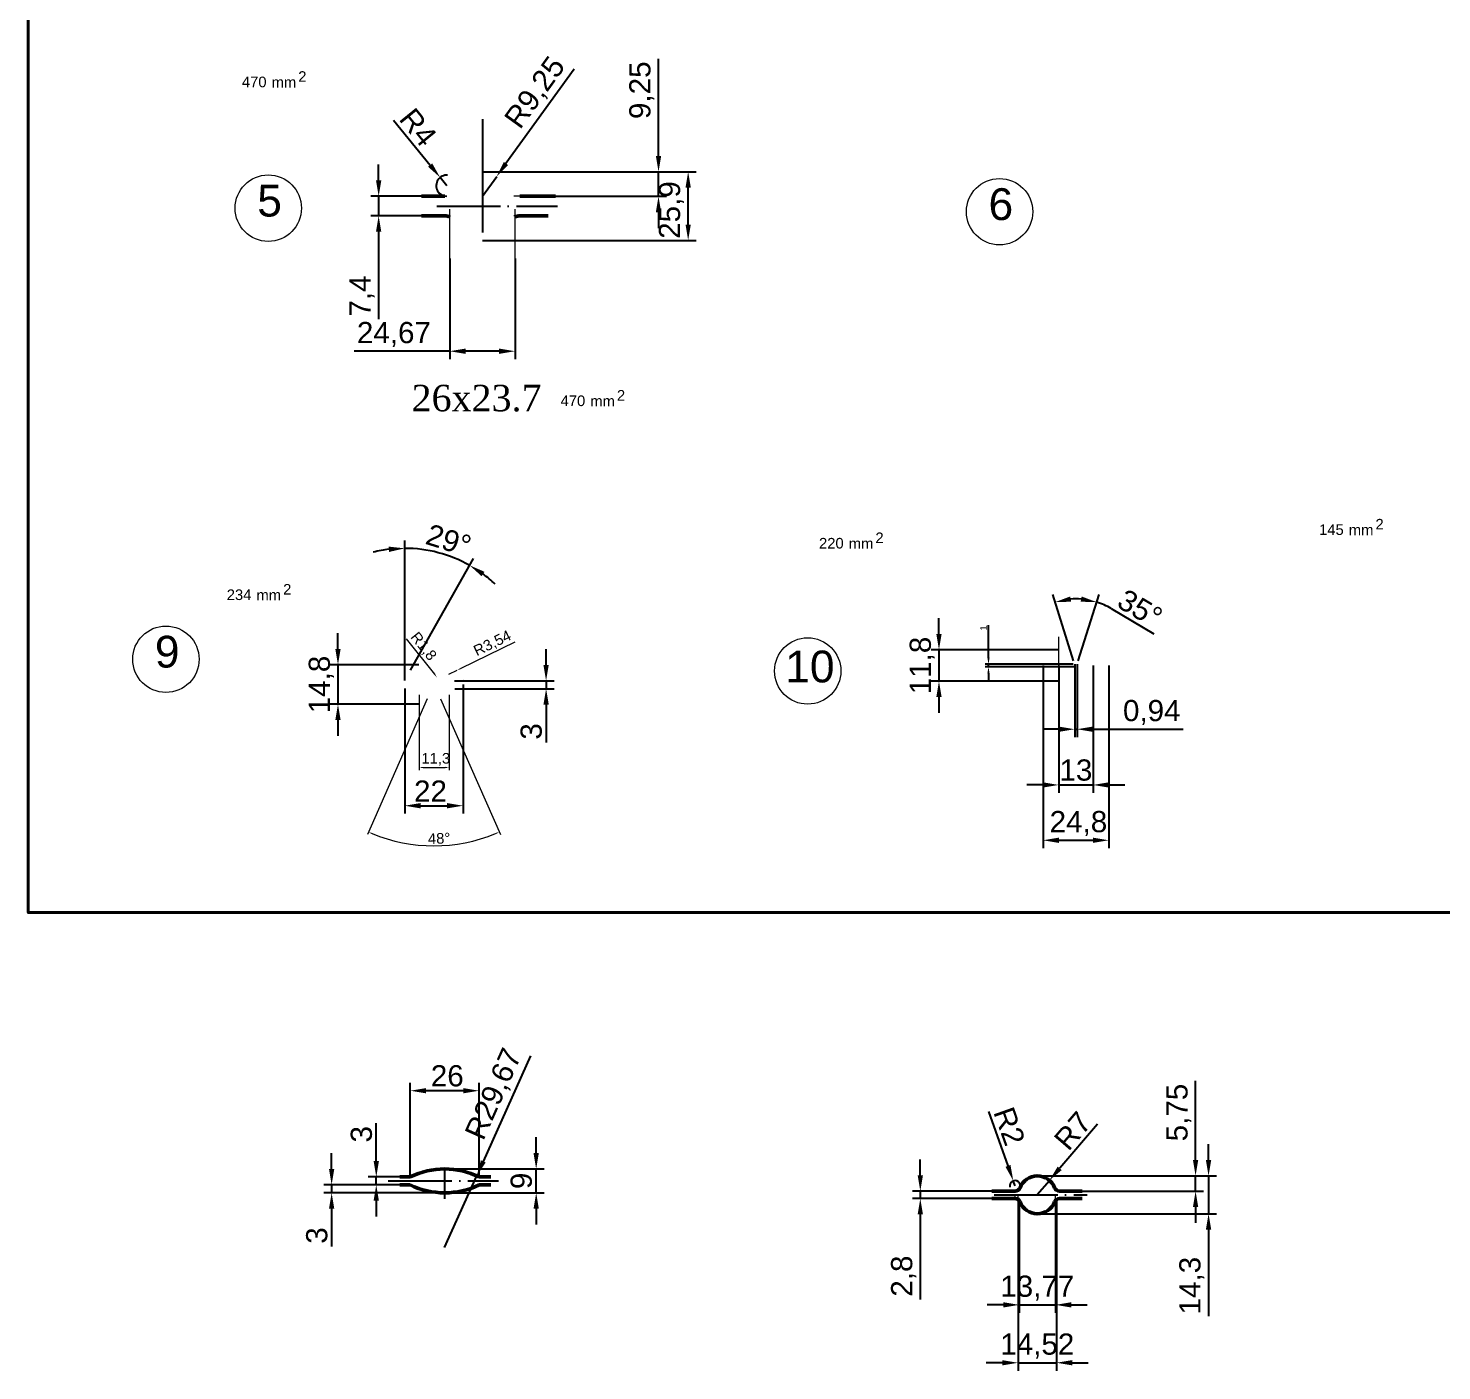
# Model space of a CAD drawing. Header units: millimetres. Extents: x 1526 to 31626, y -4643 to 9189.
# Drawn here: x 17780 to 18314, y -1654 to -1148 of the extents above; entities that cross this region are included whole.
import ezdxf

# ---------------------------------------------------------------- set-up
doc = ezdxf.new("R2010")
doc.units = ezdxf.units.MM
doc.linetypes.add('ACAD_ISO04W100', pattern=[30, 24, -3, 0, -3])
for name, color, linetype, lineweight in [('Quota', 3, 'Continuous', 40), ('контурная', 7, 'Continuous', 50), ('осевые', 1, 'ACAD_ISO04W100', 25), ('тонкая', 7, 'Continuous', 20), ('тонкий', 7, 'Continuous', 20)]:
    doc.layers.add(name, color=color, linetype=linetype, lineweight=lineweight)
doc.layers.add('осевая', color=4, linetype='Continuous')
doc.styles.add('s1v4', font='arial.ttf', dxfattribs={"height": 4})
doc.styles.add('s2.5v4', font='times.ttf', dxfattribs={"height": 10})
doc.styles.get("Standard").update_dxf_attribs({"font": 'arial.ttf'})
doc.dimstyles.new('ISO-25', dxfattribs={"dimtxt": 2.5, "dimasz": 2.5, "dimexe": 1.25, "dimexo": 0.625, "dimtad": 1, "dimtxsty": 'Standard', "dimcen": 2.5, "dimadec": 0, "dimazin": 0, "dimtfac": 1, "dimtmove": 0, "dimatfit": 3, "dimfxl": 1, "dimarcsym": 0})
doc.dimstyles.new('s1v4', dxfattribs={"dimtxt": 4, "dimasz": 1.5, "dimexe": 1, "dimexo": 0, "dimgap": 0.7, "dimtad": 1, "dimtxsty": 'Standard', "dimcen": 1, "dimadec": 0, "dimazin": 0, "dimtfac": 1, "dimtix": 1, "dimtmove": 0, "dimatfit": 3, "dimfxl": 1, "dimlwd": -1, "dimlwe": 20, "dimarcsym": 0})
doc.dimstyles.new('s2v4', dxfattribs={"dimtxt": 8, "dimasz": 6, "dimexe": 3, "dimexo": 0, "dimgap": 1.5, "dimtad": 1, "dimtxsty": 'Standard', "dimcen": 2.5, "dimadec": 0, "dimazin": 0, "dimtfac": 1, "dimtmove": 0, "dimatfit": 3, "dimfxl": 1, "dimarcsym": 0})

# ---------------------------------------------------------------- blocks, each defined once
blk = doc.blocks.new('*D1727')
at = {"layer": 'Defpoints', "color": 0, "transparency": 16777216}
for p in [(17912.72, -1211.05), (17928.91, -1211.05), (17928.91, -1218.45)]:
    blk.add_point(p, dxfattribs=at)
at = {"layer": 'тонкий', "color": 0, "lineweight": -2, "transparency": 16777216}
for p, q in [((17912.72, -1205.05), (17912.72, -1199.05)), ((17928.91, -1211.05), (17909.72, -1211.05)), ((17912.72, -1211.05), (17912.72, -1218.45)), ((17928.91, -1218.45), (17909.72, -1218.45)), ((17912.72, -1224.45), (17912.72, -1257.46))]:
    blk.add_line(p, q, dxfattribs=at)
at = {"layer": 'тонкий', "color": 0, "transparency": 16777216}
for points in [[(17911.72, -1205.05), (17913.72, -1205.05), (17912.72, -1211.05)], [(17911.72, -1224.45), (17913.72, -1224.45), (17912.72, -1218.45)]]:
    blk.add_solid(points, dxfattribs=at)
at = {"layer": 'тонкий', "color": 0, "transparency": 16777216, "insert": (17906.43, -1248.73), "char_height": 8, "attachment_point": 5, "rotation": 90}
blk.add_mtext('7,4', dxfattribs=at)
blk = doc.blocks.new('*D1689')
at = {"layer": 'Defpoints', "color": 0, "transparency": 16777216}
for p in [(17935.96, -1203.94), (17938.48, -1207.05)]:
    blk.add_point(p, dxfattribs=at)
at = {"layer": 'тонкий', "color": 0, "lineweight": -2, "transparency": 16777216}
for p, q in [((17918.39, -1182.31), (17932.17, -1199.28)), ((17938.48, -1207.05), (17935.96, -1203.94))]:
    blk.add_line(p, q, dxfattribs=at)
blk.add_arc((17938.48, -1207.05), 4, 86.1036, 270, dxfattribs=at)
at = {"layer": 'тонкий', "color": 0, "transparency": 16777216}
blk.add_solid([(17932.95, -1198.65), (17931.4, -1199.91), (17935.96, -1203.94)], dxfattribs=at)
at = {"layer": 'тонкий', "color": 0, "transparency": 16777216, "insert": (17927.66, -1185), "char_height": 8, "attachment_point": 5, "rotation": 309.0755}
blk.add_mtext('R4', dxfattribs=at)
blk = doc.blocks.new('*D1690')
at = {"layer": 'Defpoints', "color": 0, "transparency": 16777216}
for p in [(17951.89, -1201.8), (18029.63, -1201.8), (17951.89, -1227.7)]:
    blk.add_point(p, dxfattribs=at)
at = {"layer": 'тонкий', "color": 0, "lineweight": -2, "transparency": 16777216}
for p, q in [((17951.89, -1201.8), (18032.63, -1201.8)), ((18029.63, -1221.7), (18029.63, -1207.8)), ((17951.89, -1227.7), (18032.63, -1227.7))]:
    blk.add_line(p, q, dxfattribs=at)
at = {"layer": 'тонкий', "color": 0, "transparency": 16777216}
for points in [[(18028.63, -1207.8), (18030.63, -1207.8), (18029.63, -1201.8)], [(18028.63, -1221.7), (18030.63, -1221.7), (18029.63, -1227.7)]]:
    blk.add_solid(points, dxfattribs=at)
at = {"layer": 'тонкий', "color": 0, "transparency": 16777216, "insert": (18023.32, -1216.23), "char_height": 8, "attachment_point": 5, "rotation": 90}
blk.add_mtext('25,9', dxfattribs=at)
blk = doc.blocks.new('*D1728')
at = {"layer": 'Defpoints', "color": 0, "transparency": 16777216}
for p in [(17975.23, -1201.8), (18018.43, -1201.8), (17975.47, -1211.05)]:
    blk.add_point(p, dxfattribs=at)
at = {"layer": 'тонкий', "color": 0, "lineweight": -2, "transparency": 16777216}
for p, q in [((18018.43, -1195.8), (18018.43, -1159.09)), ((17975.23, -1201.8), (18021.43, -1201.8)), ((18018.43, -1211.05), (18018.43, -1201.8)), ((17975.47, -1211.05), (18021.43, -1211.05)), ((18018.43, -1217.05), (18018.43, -1223.05))]:
    blk.add_line(p, q, dxfattribs=at)
at = {"layer": 'тонкий', "color": 0, "transparency": 16777216}
for points in [[(18017.43, -1195.8), (18019.43, -1195.8), (18018.43, -1201.8)], [(18017.43, -1217.05), (18019.43, -1217.05), (18018.43, -1211.05)]]:
    blk.add_solid(points, dxfattribs=at)
at = {"layer": 'тонкий', "color": 0, "transparency": 16777216, "insert": (18012.13, -1171.01), "char_height": 8, "attachment_point": 5, "rotation": 90}
blk.add_mtext('9,25', dxfattribs=at)
blk = doc.blocks.new('*D1691')
at = {"layer": 'Defpoints', "color": 0, "transparency": 16777216}
for p in [(17957.31, -1203.55), (17951.89, -1211.05)]:
    blk.add_point(p, dxfattribs=at)
at = {"layer": 'тонкий', "color": 0, "lineweight": -2, "transparency": 16777216}
for p, q in [((17986.51, -1163.06), (17960.82, -1198.68)), ((17951.89, -1211.05), (17957.31, -1203.55))]:
    blk.add_line(p, q, dxfattribs=at)
at = {"layer": 'тонкий', "color": 0, "transparency": 16777216}
blk.add_solid([(17960, -1198.09), (17961.63, -1199.26), (17957.31, -1203.55)], dxfattribs=at)
at = {"layer": 'тонкий', "color": 0, "transparency": 16777216, "insert": (17972.18, -1172.14), "char_height": 8, "attachment_point": 5, "rotation": 54.191}
blk.add_mtext('R9,25', dxfattribs=at)
blk = doc.blocks.new('*D1737')
at = {"layer": 'Defpoints', "color": 0, "transparency": 16777216}
for p in [(17939.56, -1234.52), (17964.23, -1234.52), (17939.56, -1269.54)]:
    blk.add_point(p, dxfattribs=at)
at = {"layer": 'тонкий', "color": 0, "lineweight": -2, "transparency": 16777216}
for p, q in [((17939.56, -1234.52), (17939.56, -1272.54)), ((17964.23, -1234.52), (17964.23, -1272.54)), ((17939.56, -1269.54), (17903.43, -1269.54)), ((17958.23, -1269.54), (17945.56, -1269.54))]:
    blk.add_line(p, q, dxfattribs=at)
at = {"layer": 'тонкий', "color": 0, "transparency": 16777216}
for points in [[(17945.56, -1268.54), (17945.56, -1270.54), (17939.56, -1269.54)], [(17958.23, -1268.54), (17958.23, -1270.54), (17964.23, -1269.54)]]:
    blk.add_solid(points, dxfattribs=at)
at = {"layer": 'тонкий', "color": 0, "transparency": 16777216, "insert": (17918.49, -1263.23), "char_height": 8, "attachment_point": 5}
blk.add_mtext('24,67', dxfattribs=at)
blk = doc.blocks.new('*D1704')
at = {"layer": 'Defpoints', "color": 0, "transparency": 16777216}
for p in [(18154.62, -1589.5), (18168.39, -1589.44), (18168.39, -1629.58)]:
    blk.add_point(p, dxfattribs=at)
at = {"layer": 'тонкий', "color": 0, "lineweight": -2, "transparency": 16777216}
for p, q in [((18154.62, -1589.5), (18154.62, -1632.58)), ((18168.39, -1589.44), (18168.39, -1632.58)), ((18148.62, -1629.58), (18142.62, -1629.58)), ((18154.62, -1629.58), (18168.39, -1629.58)), ((18174.39, -1629.58), (18180.39, -1629.58))]:
    blk.add_line(p, q, dxfattribs=at)
at = {"layer": 'тонкий', "color": 0, "transparency": 16777216}
for points in [[(18148.62, -1628.58), (18148.62, -1630.58), (18154.62, -1629.58)], [(18174.39, -1628.58), (18174.39, -1630.58), (18168.39, -1629.58)]]:
    blk.add_solid(points, dxfattribs=at)
at = {"layer": 'тонкий', "color": 0, "transparency": 16777216, "insert": (18161.5, -1623.27), "char_height": 8, "attachment_point": 5}
blk.add_mtext('13,77', dxfattribs=at)
blk = doc.blocks.new('*D1738')
at = {"layer": 'Defpoints', "color": 0, "transparency": 16777216}
for p in [(18161.5, -1580.89), (18221.29, -1580.89), (18178.43, -1586.64)]:
    blk.add_point(p, dxfattribs=at)
at = {"layer": 'тонкий', "color": 0, "lineweight": -2, "transparency": 16777216}
for p, q in [((18221.29, -1574.89), (18221.29, -1545.05)), ((18161.5, -1580.89), (18224.29, -1580.89)), ((18221.29, -1586.64), (18221.29, -1580.89)), ((18178.43, -1586.64), (18224.29, -1586.64)), ((18221.29, -1592.64), (18221.29, -1598.64))]:
    blk.add_line(p, q, dxfattribs=at)
at = {"layer": 'тонкий', "color": 0, "transparency": 16777216}
for points in [[(18220.29, -1574.89), (18222.29, -1574.89), (18221.29, -1580.89)], [(18220.29, -1592.64), (18222.29, -1592.64), (18221.29, -1586.64)]]:
    blk.add_solid(points, dxfattribs=at)
at = {"layer": 'тонкий', "color": 0, "transparency": 16777216, "insert": (18215, -1556.97), "char_height": 8, "attachment_point": 5, "rotation": 90}
blk.add_mtext('5,75', dxfattribs=at)
blk = doc.blocks.new('*D1739')
at = {"layer": 'Defpoints', "color": 0, "transparency": 16777216}
for p in [(18193, -1580.89), (18226.19, -1580.89), (18161.5, -1595.19)]:
    blk.add_point(p, dxfattribs=at)
at = {"layer": 'тонкий', "color": 0, "lineweight": -2, "transparency": 16777216}
for p, q in [((18226.19, -1574.89), (18226.19, -1568.89)), ((18193, -1580.89), (18229.19, -1580.89)), ((18226.19, -1580.89), (18226.19, -1595.19)), ((18161.5, -1595.19), (18229.19, -1595.19)), ((18226.19, -1601.19), (18226.19, -1633.83))]:
    blk.add_line(p, q, dxfattribs=at)
at = {"layer": 'тонкий', "color": 0, "transparency": 16777216}
for points in [[(18225.19, -1574.89), (18227.19, -1574.89), (18226.19, -1580.89)], [(18225.19, -1601.19), (18227.19, -1601.19), (18226.19, -1595.19)]]:
    blk.add_solid(points, dxfattribs=at)
at = {"layer": 'тонкий', "color": 0, "transparency": 16777216, "insert": (18219.88, -1622.32), "char_height": 8, "attachment_point": 5, "rotation": 90}
blk.add_mtext('14,3', dxfattribs=at)
blk = doc.blocks.new('*D1740')
at = {"layer": 'Defpoints', "color": 0, "transparency": 16777216}
for p in [(18117.32, -1586.64), (18150.18, -1586.64), (18150.18, -1589.44)]:
    blk.add_point(p, dxfattribs=at)
at = {"layer": 'тонкий', "color": 0, "lineweight": -2, "transparency": 16777216}
for p, q in [((18117.32, -1580.64), (18117.32, -1574.64)), ((18150.18, -1586.64), (18114.32, -1586.64)), ((18150.18, -1589.44), (18114.32, -1589.44)), ((18117.32, -1586.64), (18117.32, -1589.44)), ((18117.32, -1595.44), (18117.32, -1627.59))]:
    blk.add_line(p, q, dxfattribs=at)
at = {"layer": 'тонкий', "color": 0, "transparency": 16777216}
for points in [[(18116.32, -1580.64), (18118.32, -1580.64), (18117.32, -1586.64)], [(18116.32, -1595.44), (18118.32, -1595.44), (18117.32, -1589.44)]]:
    blk.add_solid(points, dxfattribs=at)
at = {"layer": 'тонкий', "color": 0, "transparency": 16777216, "insert": (18111.01, -1618.73), "char_height": 8, "attachment_point": 5, "rotation": 90}
blk.add_mtext('2,8', dxfattribs=at)
blk = doc.blocks.new('*D1741')
at = {"layer": 'Defpoints', "color": 0, "transparency": 16777216}
for p in [(18166.06, -1582.58), (18161.5, -1587.89)]:
    blk.add_point(p, dxfattribs=at)
at = {"layer": 'тонкий', "color": 0, "lineweight": -2, "transparency": 16777216}
for p, q in [((18184.24, -1561.41), (18169.97, -1578.03)), ((18161.5, -1587.89), (18166.06, -1582.58))]:
    blk.add_line(p, q, dxfattribs=at)
at = {"layer": 'тонкий', "color": 0, "transparency": 16777216}
blk.add_solid([(18169.22, -1577.37), (18170.73, -1578.68), (18166.06, -1582.58)], dxfattribs=at)
at = {"layer": 'тонкий', "color": 0, "transparency": 16777216, "insert": (18174.89, -1563.86), "char_height": 8, "attachment_point": 5, "rotation": 49.3423}
blk.add_mtext('R7', dxfattribs=at)
blk = doc.blocks.new('*D1742')
at = {"layer": 'Defpoints', "color": 0, "transparency": 16777216}
for p in [(18152.44, -1582.75), (18153.11, -1584.64)]:
    blk.add_point(p, dxfattribs=at)
at = {"layer": 'тонкий', "color": 0, "lineweight": -2, "transparency": 16777216}
for p, q in [((18143.12, -1556.54), (18150.43, -1577.1)), ((18153.11, -1584.64), (18152.44, -1582.75))]:
    blk.add_line(p, q, dxfattribs=at)
blk.add_arc((18153.11, -1584.64), 2, 338.8316, 195.5195, dxfattribs=at)
at = {"layer": 'тонкий', "color": 0, "transparency": 16777216}
blk.add_solid([(18151.37, -1576.77), (18149.49, -1577.44), (18152.44, -1582.75)], dxfattribs=at)
at = {"layer": 'тонкий', "color": 0, "transparency": 16777216, "insert": (18150.97, -1562.15), "char_height": 8, "attachment_point": 5, "rotation": 289.5758}
blk.add_mtext('R2', dxfattribs=at)
blk = doc.blocks.new('*D1743')
at = {"layer": 'Defpoints', "color": 0, "transparency": 16777216}
for p in [(18154.24, -1589.79), (18168.77, -1589.79), (18168.77, -1651.44)]:
    blk.add_point(p, dxfattribs=at)
at = {"layer": 'тонкий', "color": 0, "lineweight": -2, "transparency": 16777216}
for p, q in [((18154.24, -1589.79), (18154.24, -1654.44)), ((18168.77, -1589.79), (18168.77, -1654.44)), ((18148.24, -1651.44), (18142.24, -1651.44)), ((18154.24, -1651.44), (18168.77, -1651.44)), ((18174.77, -1651.44), (18180.77, -1651.44))]:
    blk.add_line(p, q, dxfattribs=at)
at = {"layer": 'тонкий', "color": 0, "transparency": 16777216}
for points in [[(18148.24, -1650.44), (18148.24, -1652.44), (18154.24, -1651.44)], [(18174.77, -1650.44), (18174.77, -1652.44), (18168.77, -1651.44)]]:
    blk.add_solid(points, dxfattribs=at)
at = {"layer": 'тонкий', "color": 0, "transparency": 16777216, "insert": (18161.5, -1645.13), "char_height": 8, "attachment_point": 5}
blk.add_mtext('14,52', dxfattribs=at)
blk = doc.blocks.new('*D1709')
at = {"layer": 'Defpoints', "color": 0, "transparency": 16777216}
for p in [(17924.65, -1548.73), (17924.65, -1581.28), (17950.65, -1581.28)]:
    blk.add_point(p, dxfattribs=at)
at = {"layer": 'тонкий', "color": 0, "lineweight": -2, "transparency": 16777216}
for p, q in [((17924.65, -1581.28), (17924.65, -1545.73)), ((17950.65, -1581.28), (17950.65, -1545.73)), ((17944.65, -1548.73), (17930.65, -1548.73))]:
    blk.add_line(p, q, dxfattribs=at)
at = {"layer": 'тонкий', "color": 0, "transparency": 16777216}
for points in [[(17930.65, -1547.73), (17930.65, -1549.73), (17924.65, -1548.73)], [(17944.65, -1547.73), (17944.65, -1549.73), (17950.65, -1548.73)]]:
    blk.add_solid(points, dxfattribs=at)
at = {"layer": 'тонкий', "color": 0, "transparency": 16777216, "insert": (17938.64, -1543.15), "char_height": 8, "attachment_point": 5}
blk.add_mtext('26', dxfattribs=at)
blk = doc.blocks.new('*D1754')
at = {"layer": 'Defpoints', "color": 0, "transparency": 16777216}
for p in [(17894.97, -1584.28), (17920.74, -1584.28), (17937.65, -1587.28)]:
    blk.add_point(p, dxfattribs=at)
at = {"layer": 'тонкий', "color": 0, "lineweight": -2, "transparency": 16777216}
for p, q in [((17894.97, -1578.28), (17894.97, -1572.28)), ((17920.74, -1584.28), (17891.97, -1584.28)), ((17894.97, -1584.28), (17894.97, -1587.28)), ((17937.65, -1587.28), (17891.97, -1587.28)), ((17894.97, -1593.28), (17894.97, -1607.52))]:
    blk.add_line(p, q, dxfattribs=at)
at = {"layer": 'тонкий', "color": 0, "transparency": 16777216}
for points in [[(17893.97, -1578.28), (17895.97, -1578.28), (17894.97, -1584.28)], [(17893.97, -1593.28), (17895.97, -1593.28), (17894.97, -1587.28)]]:
    blk.add_solid(points, dxfattribs=at)
at = {"layer": 'тонкий', "color": 0, "transparency": 16777216, "insert": (17889.38, -1603.4), "char_height": 8, "attachment_point": 5, "rotation": 90}
blk.add_mtext('3', dxfattribs=at)
blk = doc.blocks.new('*D1755')
at = {"layer": 'Defpoints', "color": 0, "transparency": 16777216}
for p in [(17937.65, -1578.28), (17972.22, -1578.28), (17937.65, -1587.28)]:
    blk.add_point(p, dxfattribs=at)
at = {"layer": 'тонкий', "color": 0, "lineweight": -2, "transparency": 16777216}
for p, q in [((17972.22, -1572.28), (17972.22, -1566.28)), ((17937.65, -1578.28), (17975.22, -1578.28)), ((17972.22, -1587.28), (17972.22, -1578.28)), ((17937.65, -1587.28), (17975.22, -1587.28)), ((17972.22, -1593.28), (17972.22, -1599.28))]:
    blk.add_line(p, q, dxfattribs=at)
at = {"layer": 'тонкий', "color": 0, "transparency": 16777216}
for points in [[(17971.22, -1572.28), (17973.22, -1572.28), (17972.22, -1578.28)], [(17971.22, -1593.28), (17973.22, -1593.28), (17972.22, -1587.28)]]:
    blk.add_solid(points, dxfattribs=at)
at = {"layer": 'тонкий', "color": 0, "transparency": 16777216, "insert": (17966.63, -1582.78), "char_height": 8, "attachment_point": 5, "rotation": 90}
blk.add_mtext('9', dxfattribs=at)
blk = doc.blocks.new('*D1756')
at = {"layer": 'Defpoints', "color": 0, "transparency": 16777216}
for p in [(17911.82, -1581.28), (17920.74, -1581.28), (17920.74, -1584.28)]:
    blk.add_point(p, dxfattribs=at)
at = {"layer": 'тонкий', "color": 0, "lineweight": -2, "transparency": 16777216}
for p, q in [((17911.82, -1575.28), (17911.82, -1561.04)), ((17920.74, -1581.28), (17908.82, -1581.28)), ((17920.74, -1584.28), (17908.82, -1584.28)), ((17911.82, -1584.28), (17911.82, -1581.28)), ((17911.82, -1590.28), (17911.82, -1596.28))]:
    blk.add_line(p, q, dxfattribs=at)
at = {"layer": 'тонкий', "color": 0, "transparency": 16777216}
for points in [[(17910.82, -1575.28), (17912.82, -1575.28), (17911.82, -1581.28)], [(17910.82, -1590.28), (17912.82, -1590.28), (17911.82, -1584.28)]]:
    blk.add_solid(points, dxfattribs=at)
at = {"layer": 'тонкий', "color": 0, "transparency": 16777216, "insert": (17906.23, -1565.16), "char_height": 8, "attachment_point": 5, "rotation": 90}
blk.add_mtext('3', dxfattribs=at)
blk = doc.blocks.new('*D1757')
at = {"layer": 'Defpoints', "color": 0, "transparency": 16777216}
for p in [(17949.78, -1580.87), (17937.65, -1607.95)]:
    blk.add_point(p, dxfattribs=at)
at = {"layer": 'тонкий', "color": 0, "lineweight": -2, "transparency": 16777216}
for p, q in [((17970.08, -1535.56), (17952.23, -1575.4)), ((17937.65, -1607.95), (17949.78, -1580.87))]:
    blk.add_line(p, q, dxfattribs=at)
at = {"layer": 'тонкий', "color": 0, "transparency": 16777216}
blk.add_solid([(17951.32, -1574.99), (17953.14, -1575.81), (17949.78, -1580.87)], dxfattribs=at)
at = {"layer": 'тонкий', "color": 0, "transparency": 16777216, "insert": (17956.62, -1550.16), "char_height": 8, "attachment_point": 5, "rotation": 65.8668}
blk.add_mtext('R29,67', dxfattribs=at)
blk = doc.blocks.new('*D1765')
at = {"layer": 'Defpoints', "color": 0, "transparency": 16777216}
for p in [(17927.94, -1387.97), (17897.36, -1402.77), (17927.94, -1402.77)]:
    blk.add_point(p, dxfattribs=at)
at = {"layer": 'тонкий', "color": 0, "lineweight": -2, "transparency": 16777216}
for p, q in [((17897.36, -1381.97), (17897.36, -1375.97)), ((17927.94, -1387.97), (17894.36, -1387.97)), ((17897.36, -1387.97), (17897.36, -1402.77)), ((17927.94, -1402.77), (17894.36, -1402.77)), ((17897.36, -1408.77), (17897.36, -1414.77))]:
    blk.add_line(p, q, dxfattribs=at)
at = {"layer": 'тонкий', "color": 0, "transparency": 16777216}
for points in [[(17896.36, -1381.97), (17898.36, -1381.97), (17897.36, -1387.97)], [(17896.36, -1408.77), (17898.36, -1408.77), (17897.36, -1402.77)]]:
    blk.add_solid(points, dxfattribs=at)
at = {"layer": 'тонкий', "color": 0, "transparency": 16777216, "insert": (17891.05, -1395.37), "char_height": 8, "attachment_point": 5, "rotation": 90}
blk.add_mtext('14,8', dxfattribs=at)
blk = doc.blocks.new('*D1710')
at = {"layer": 'Defpoints', "color": 0, "transparency": 16777216}
for p in [(17941.42, -1393.98), (17941.55, -1396.97), (17975.97, -1396.97)]:
    blk.add_point(p, dxfattribs=at)
at = {"layer": 'тонкий', "color": 0, "lineweight": -2, "transparency": 16777216}
for p, q in [((17975.97, -1387.98), (17975.97, -1381.98)), ((17941.42, -1393.98), (17978.97, -1393.98)), ((17941.55, -1396.97), (17978.97, -1396.97)), ((17975.97, -1393.98), (17975.97, -1396.97)), ((17975.97, -1402.97), (17975.97, -1417.21))]:
    blk.add_line(p, q, dxfattribs=at)
at = {"layer": 'тонкий', "color": 0, "transparency": 16777216}
for points in [[(17974.97, -1387.98), (17976.97, -1387.98), (17975.97, -1393.98)], [(17974.97, -1402.97), (17976.97, -1402.97), (17975.97, -1396.97)]]:
    blk.add_solid(points, dxfattribs=at)
at = {"layer": 'тонкий', "color": 0, "transparency": 16777216, "insert": (17970.38, -1413.09), "char_height": 8, "attachment_point": 5, "rotation": 90}
blk.add_mtext('3', dxfattribs=at)
blk = doc.blocks.new('*D1766')
at = {"layer": 'Defpoints', "color": 0, "transparency": 16777216}
for p in [(17933.59, -1391.22), (17934.72, -1392.63)]:
    blk.add_point(p, dxfattribs=at)
at = {"layer": 'тонкая', "color": 0, "transparency": 16777216}
blk.add_line((17923.16, -1378.16), (17933.78, -1391.46), dxfattribs=at)
blk.add_solid([(17933.98, -1391.3), (17933.59, -1391.61), (17934.72, -1392.63)], dxfattribs=at)
at = {"layer": 'тонкая', "color": 0, "transparency": 16777216, "insert": (17929.49, -1381.11), "char_height": 4, "attachment_point": 5, "rotation": 308.6158}
blk.add_mtext('R1,8', dxfattribs=at)
blk = doc.blocks.new('*D1767')
at = {"layer": 'Defpoints', "color": 0, "transparency": 16777216}
for p in [(17939.19, -1391.51), (17942.37, -1389.97)]:
    blk.add_point(p, dxfattribs=at)
at = {"layer": 'тонкая', "color": 0, "transparency": 16777216}
for p, q in [((17964.15, -1379.38), (17943.72, -1389.31)), ((17939.19, -1391.51), (17942.37, -1389.97))]:
    blk.add_line(p, q, dxfattribs=at)
blk.add_solid([(17943.61, -1389.09), (17943.83, -1389.54), (17942.37, -1389.97)], dxfattribs=at)
at = {"layer": 'тонкая', "color": 0, "transparency": 16777216, "insert": (17955.78, -1380), "char_height": 4, "attachment_point": 5, "rotation": 25.9173}
blk.add_mtext('R3,54', dxfattribs=at)
blk = doc.blocks.new('*D1768')
at = {"layer": 'Defpoints', "color": 0, "transparency": 16777216}
for p in [(17928, -1399.23), (17939.3, -1399.23), (17939.3, -1426.69)]:
    blk.add_point(p, dxfattribs=at)
at = {"layer": 'тонкая', "color": 0, "lineweight": 20, "transparency": 16777216}
for p, q in [((17928, -1399.23), (17928, -1427.69)), ((17939.3, -1399.23), (17939.3, -1427.69))]:
    blk.add_line(p, q, dxfattribs=at)
at = {"layer": 'тонкая', "color": 0, "transparency": 16777216}
blk.add_line((17929.5, -1426.69), (17937.8, -1426.69), dxfattribs=at)
for points in [[(17929.5, -1426.44), (17929.5, -1426.94), (17928, -1426.69)], [(17937.8, -1426.44), (17937.8, -1426.94), (17939.3, -1426.69)]]:
    blk.add_solid(points, dxfattribs=at)
at = {"layer": 'тонкая', "color": 0, "transparency": 16777216, "insert": (17934.31, -1423.59), "char_height": 4, "attachment_point": 5}
blk.add_mtext('11,3', dxfattribs=at)
blk = doc.blocks.new('*D1769')
at = {"layer": 'Defpoints', "color": 0, "transparency": 16777216}
for p in [(17922.59, -1396.84), (17944.59, -1395.37), (17944.59, -1441.13)]:
    blk.add_point(p, dxfattribs=at)
at = {"layer": 'тонкий', "color": 0, "lineweight": -2, "transparency": 16777216}
for p, q in [((17922.59, -1396.84), (17922.59, -1444.13)), ((17944.59, -1395.37), (17944.59, -1444.13)), ((17928.59, -1441.13), (17938.59, -1441.13))]:
    blk.add_line(p, q, dxfattribs=at)
at = {"layer": 'тонкий', "color": 0, "transparency": 16777216}
for points in [[(17928.59, -1440.13), (17928.59, -1442.13), (17922.59, -1441.13)], [(17938.59, -1440.13), (17938.59, -1442.13), (17944.59, -1441.13)]]:
    blk.add_solid(points, dxfattribs=at)
at = {"layer": 'тонкий', "color": 0, "transparency": 16777216, "insert": (17932.3, -1435.61), "char_height": 8, "attachment_point": 5}
blk.add_mtext('22', dxfattribs=at)
blk = doc.blocks.new('*D1770')
at = {"layer": 'Defpoints', "color": 0, "transparency": 16777216}
for p in [(17931.09, -1344.69), (17924.81, -1389.97), (17922.59, -1393.91), (17922.59, -1393.91), (17922.59, -1396.84)]:
    blk.add_point(p, dxfattribs=at)
at = {"layer": 'тонкий', "color": 0, "lineweight": -2, "transparency": 16777216}
for p, q in [((17922.59, -1393.91), (17922.59, -1340.96)), ((17924.81, -1389.97), (17948.58, -1347.78))]:
    blk.add_line(p, q, dxfattribs=at)
for start, end in [(96.887, 103.774), (60.6052, 90), (46.8311, 53.7181)]:
    blk.add_arc((17922.59, -1393.91), 49.95, start, end, dxfattribs=at)
at = {"layer": 'тонкий', "color": 0, "transparency": 16777216}
for points in [[(17916.54, -1343.32), (17916.66, -1345.32), (17922.59, -1343.96)], [(17951.61, -1354.49), (17952.69, -1352.81), (17947.11, -1350.39)]]:
    blk.add_solid(points, dxfattribs=at)
at = {"layer": 'тонкий', "color": 0, "transparency": 16777216, "insert": (17939.17, -1340.91), "char_height": 8, "attachment_point": 5, "rotation": 342.6369}
blk.add_mtext('29°', dxfattribs=at)
blk = doc.blocks.new('*D1771')
at = {"layer": 'Defpoints', "color": 0, "transparency": 16777216}
for p in [(17931.95, -1398.79), (17935.24, -1398.79), (17931.07, -1400.78), (17936.11, -1400.78), (17925.15, -1455.68)]:
    blk.add_point(p, dxfattribs=at)
at = {"layer": 'тонкая', "color": 0, "lineweight": 20, "transparency": 16777216}
for p, q in [((17931.07, -1400.78), (17908.5, -1451.98)), ((17936.11, -1400.78), (17958.69, -1451.98))]:
    blk.add_line(p, q, dxfattribs=at)
at = {"layer": 'тонкая', "color": 0, "transparency": 16777216}
blk.add_arc((17933.59, -1395.06), 61.21, 247.6129, 292.3871, dxfattribs=at)
for points in [[(17910.18, -1451.89), (17910.38, -1451.43), (17908.9, -1451.07)], [(17956.81, -1451.43), (17957, -1451.89), (17958.29, -1451.07)]]:
    blk.add_solid(points, dxfattribs=at)
at = {"layer": 'тонкая', "color": 0, "transparency": 16777216, "insert": (17935.56, -1453.49), "char_height": 4, "attachment_point": 5, "rotation": 1.9307}
blk.add_mtext('48°', dxfattribs=at)
blk = doc.blocks.new('*D1772')
at = {"layer": 'Defpoints', "color": 0, "transparency": 16777216}
for p in [(18163.69, -1388.2), (18188.49, -1388.2), (18188.49, -1454.18)]:
    blk.add_point(p, dxfattribs=at)
at = {"layer": 'тонкий', "color": 0, "lineweight": -2, "transparency": 16777216}
for p, q in [((18163.69, -1388.2), (18163.69, -1457.18)), ((18188.49, -1388.2), (18188.49, -1457.18)), ((18169.69, -1454.18), (18182.49, -1454.18))]:
    blk.add_line(p, q, dxfattribs=at)
at = {"layer": 'тонкий', "color": 0, "transparency": 16777216}
for points in [[(18169.69, -1453.18), (18169.69, -1455.18), (18163.69, -1454.18)], [(18182.49, -1453.18), (18182.49, -1455.18), (18188.49, -1454.18)]]:
    blk.add_solid(points, dxfattribs=at)
at = {"layer": 'тонкий', "color": 0, "transparency": 16777216, "insert": (18177.04, -1447.87), "char_height": 8, "attachment_point": 5}
blk.add_mtext('24,8', dxfattribs=at)
blk = doc.blocks.new('*D1773')
at = {"layer": 'Defpoints', "color": 0, "transparency": 16777216}
for p in [(18169.59, -1388.2), (18182.59, -1388.2), (18182.59, -1433.29)]:
    blk.add_point(p, dxfattribs=at)
at = {"layer": 'тонкий', "color": 0, "lineweight": -2, "transparency": 16777216}
for p, q in [((18169.59, -1388.2), (18169.59, -1436.29)), ((18182.59, -1388.2), (18182.59, -1436.29)), ((18163.59, -1433.29), (18157.59, -1433.29)), ((18169.59, -1433.29), (18182.59, -1433.29)), ((18188.59, -1433.29), (18194.59, -1433.29))]:
    blk.add_line(p, q, dxfattribs=at)
at = {"layer": 'тонкий', "color": 0, "transparency": 16777216}
for points in [[(18163.59, -1432.29), (18163.59, -1434.29), (18169.59, -1433.29)], [(18188.59, -1432.29), (18188.59, -1434.29), (18182.59, -1433.29)]]:
    blk.add_solid(points, dxfattribs=at)
at = {"layer": 'тонкий', "color": 0, "transparency": 16777216, "insert": (18176.09, -1427.71), "char_height": 8, "attachment_point": 5}
blk.add_mtext('13', dxfattribs=at)
blk = doc.blocks.new('*D1774')
at = {"layer": 'Defpoints', "color": 0, "transparency": 16777216}
for p in [(18175.62, -1387.7), (18176.56, -1387.7), (18176.56, -1412.25)]:
    blk.add_point(p, dxfattribs=at)
at = {"layer": 'тонкий', "color": 0, "lineweight": -2, "transparency": 16777216}
for p, q in [((18175.62, -1387.7), (18175.62, -1415.25)), ((18176.56, -1387.7), (18176.56, -1415.25)), ((18169.62, -1412.25), (18163.62, -1412.25)), ((18175.62, -1412.25), (18176.56, -1412.25)), ((18182.56, -1412.25), (18216.61, -1412.25))]:
    blk.add_line(p, q, dxfattribs=at)
at = {"layer": 'тонкий', "color": 0, "transparency": 16777216}
for points in [[(18169.62, -1411.25), (18169.62, -1413.25), (18175.62, -1412.25)], [(18182.56, -1411.25), (18182.56, -1413.25), (18176.56, -1412.25)]]:
    blk.add_solid(points, dxfattribs=at)
at = {"layer": 'тонкий', "color": 0, "transparency": 16777216, "insert": (18204.74, -1405.95), "char_height": 8, "attachment_point": 5}
blk.add_mtext('0,94', dxfattribs=at)
blk = doc.blocks.new('*D1775')
at = {"layer": 'Defpoints', "color": 0, "transparency": 16777216}
for p in [(18173.44, -1363.19), (18175.22, -1386.42), (18175.62, -1387.7), (18176.56, -1387.7), (18176.97, -1386.42)]:
    blk.add_point(p, dxfattribs=at)
at = {"layer": 'тонкий', "color": 0, "lineweight": -2, "transparency": 16777216}
for p, q in [((18175.22, -1386.42), (18167.33, -1361.4)), ((18176.97, -1386.42), (18184.86, -1361.4)), ((18189.43, -1366.71), (18205.5, -1376.25))]:
    blk.add_line(p, q, dxfattribs=at)
for start, end in [(85.6798, 94.3202), (59.3202, 72.5)]:
    blk.add_arc((18176.09, -1389.19), 26.14, start, end, dxfattribs=at)
at = {"layer": 'тонкий', "color": 0, "transparency": 16777216}
for points in [[(18174.31, -1364.11), (18173.93, -1362.14), (18168.23, -1364.26)], [(18178.25, -1362.14), (18177.87, -1364.11), (18183.95, -1364.26)]]:
    blk.add_solid(points, dxfattribs=at)
at = {"layer": 'тонкий', "color": 0, "transparency": 16777216, "insert": (18200.32, -1366.67), "char_height": 8, "attachment_point": 5, "rotation": 329.3202}
blk.add_mtext('35°', dxfattribs=at)
blk = doc.blocks.new('*D1776')
at = {"layer": 'Defpoints', "color": 0, "transparency": 16777216}
for p in [(18169.59, -1382.3), (18124.36, -1394.1), (18169.59, -1394.1)]:
    blk.add_point(p, dxfattribs=at)
at = {"layer": 'тонкий', "color": 0, "lineweight": -2, "transparency": 16777216}
for p, q in [((18124.36, -1376.3), (18124.36, -1370.3)), ((18169.59, -1382.3), (18121.36, -1382.3)), ((18124.36, -1382.3), (18124.36, -1394.1)), ((18169.59, -1394.1), (18121.36, -1394.1)), ((18124.36, -1400.1), (18124.36, -1406.1))]:
    blk.add_line(p, q, dxfattribs=at)
at = {"layer": 'тонкий', "color": 0, "transparency": 16777216}
for points in [[(18123.36, -1376.3), (18125.36, -1376.3), (18124.36, -1382.3)], [(18123.36, -1400.1), (18125.36, -1400.1), (18124.36, -1394.1)]]:
    blk.add_solid(points, dxfattribs=at)
at = {"layer": 'тонкий', "color": 0, "transparency": 16777216, "insert": (18118.05, -1388.2), "char_height": 8, "attachment_point": 5, "rotation": 90}
blk.add_mtext('11,8', dxfattribs=at)
blk = doc.blocks.new('*D1777')
at = {"color": 0, "lineweight": -2, "transparency": 16777216}
for p, q in [((18143.07, -1385.2), (18143.07, -1372.92)), ((18175, -1387.7), (18141.82, -1387.7)), ((18143.07, -1388.7), (18143.07, -1387.7)), ((18175.47, -1388.7), (18141.82, -1388.7)), ((18143.07, -1391.2), (18143.07, -1393.7))]:
    blk.add_line(p, q, dxfattribs=at)
at = {"color": 0, "transparency": 16777216}
for points in [[(18142.65, -1385.2), (18143.49, -1385.2), (18143.07, -1387.7)], [(18142.65, -1391.2), (18143.49, -1391.2), (18143.07, -1388.7)]]:
    blk.add_solid(points, dxfattribs=at)
at = {"layer": 'Defpoints', "color": 0, "transparency": 16777216}
for p in [(18175.62, -1387.7), (18143.07, -1388.7), (18176.09, -1388.7)]:
    blk.add_point(p, dxfattribs=at)
at = {"color": 0, "lineweight": 15, "transparency": 16777216, "insert": (18141.19, -1374.01), "char_height": 2.5, "attachment_point": 5, "rotation": 90}
blk.add_mtext('1', dxfattribs=at)

msp = doc.modelspace()

# ---------------------------------------------------------------- linework, layer by layer
at = {"lineweight": 15}
for p, q in [((18169.5925, -1388.82354), (18169.5925, -1377.4308)), ((17944.59382, -1393.90857), (17941.41679, -1393.97567))]:
    msp.add_line(p, q, dxfattribs=at)
at = {"layer": 'Quota'}
msp.add_lwpolyline([(17780.37647, -924.16669), (18791.09976, -924.16669), (18791.09976, -1481.47888), (17780.37647, -1481.47888), (17780.37647, -924.16669)], close=True, dxfattribs=at)
at = {"layer": 'контурная'}
for p, q in [((17928.91445, -1211.04715), (17937.75346, -1211.04715)), ((17966.033, -1211.04715), (17979.56646, -1211.04715)), ((17928.91445, -1218.44715), (17937.7869, -1218.44715)), ((17965.99956, -1218.44715), (17976.7782, -1218.44715)), ((17924.6451, -1581.27915), (17920.73926, -1581.27915)), ((17924.6451, -1584.27915), (17920.73926, -1584.27915)), ((17955.06341, -1581.27915), (17950.64664, -1581.27915)), ((17955.06341, -1584.27915), (17950.64664, -1584.27915)), ((18144.37499, -1586.63814), (18153.11097, -1586.63814)), ((18144.37499, -1589.43814), (18153.11097, -1589.43814)), ((18169.89638, -1586.63814), (18178.42876, -1586.63814)), ((18169.89638, -1589.43814), (18178.42876, -1589.43814))]:
    msp.add_line(p, q, dxfattribs=at)
for centre, radius, start, end in [((17937.75346, -1222.44715), 4, 63.1797674, 90), ((17966.033, -1222.44715), 4, 90, 116.8202326), ((17937.64587, -1607.94915), 29.67, 64.0122519, 115.9877481), ((17937.64587, -1557.60915), 29.67, 244.0122519, 295.9877481), ((18153.11097, -1584.63814), 2, 270, 338.8315512), ((18161.50367, -1587.88814), 7, 21.1684488, 158.8315512), ((18169.89638, -1584.63814), 2, 201.1684488, 270), ((18153.11097, -1591.43814), 2, 21.1684488, 90), ((18161.50367, -1588.18814), 7, 201.1684488, 338.8315512), ((18169.89638, -1591.43814), 2, 90, 158.8315512)]:
    msp.add_arc(centre, radius, start, end, dxfattribs=at)
at = {"layer": 'осевая'}
msp.add_line((17951.89323, -1181.94571), (17951.89323, -1224.68191), dxfattribs=at)
at = {"layer": 'осевые'}
for p, q in [((17934.68851, -1214.74715), (17980.23763, -1214.74715)), ((17937.64587, -1578.27915), (17937.64587, -1589.48725)), ((17916.32577, -1582.77915), (17958.01365, -1582.77915)), ((18145.20622, -1588.03814), (18180.28175, -1588.03814))]:
    msp.add_line(p, q, dxfattribs=at)
at = {"layer": 'тонкая'}
for centre in [(17871.02731, -1215.5288), (18147.2354, -1216.86831), (17832.35657, -1385.82295), (18074.78622, -1390.2594)]:
    msp.add_circle(centre, 12.53226, dxfattribs=at)
at = {"layer": 'тонкий'}
for p, q in [((17937.75346, -1211.04715), (17937.16225, -1211.04715)), ((17965.8841, -1211.04548), (17963.78053, -1211.04548)), ((17965.8841, -1211.04548), (17963.78053, -1211.04548)), ((17965.30964, -1211.04715), (17964.30973, -1211.04548)), ((17965.99956, -1211.04715), (17966.62421, -1211.04715)), ((17966.033, -1211.04715), (17966.62421, -1211.04715)), ((17939.55823, -1234.51772), (17939.55823, -1215.94696)), ((17964.22823, -1234.51772), (17964.22823, -1215.94696)), ((17937.75346, -1218.44715), (17937.16225, -1218.44715)), ((17937.90236, -1218.44882), (17939.80778, -1218.44882)), ((17965.8841, -1218.44882), (17963.78053, -1218.44882)), ((17965.8841, -1218.44882), (17963.78053, -1218.44882)), ((17965.30964, -1218.44715), (17964.00896, -1218.44882)), ((17965.99956, -1218.44715), (17966.62421, -1218.44715)), ((17966.033, -1218.44715), (17966.62421, -1218.44715)), ((18153.11097, -1589.28814), (18153.11097, -1588.03814)), ((18154.24135, -1589.78823), (18154.24135, -1588.03814)), ((18154.61618, -1589.50115), (18154.61618, -1589.17498)), ((18168.39116, -1589.76386), (18168.39116, -1588.32088))]:
    msp.add_line(p, q, dxfattribs=at)

# ---------------------------------------------------------------- texts
at = {"layer": 'тонкая', "style": 's1v4'}
for s, p in [('2', (17882.35197, -1167.82876)), ('470', (17861.05459, -1169.8727)), ('mm', (17872.282, -1169.9733)), ('470', (17981.42793, -1290.24604)), ('2', (18002.72531, -1288.2021)), ('mm', (17992.65534, -1290.34664)), ('2', (18289.23467, -1336.84449)), ('220', (18079.0555, -1344.02441)), ('2', (18100.35288, -1341.98046)), ('145', (18267.93729, -1338.88844)), ('mm', (18279.1647, -1338.98904)), ('mm', (18090.28291, -1344.12501)), ('234', (17855.33596, -1363.47879)), ('mm', (17866.56337, -1363.57939)), ('2', (17876.63334, -1361.43484))]:
    msp.add_text(s, height=4, dxfattribs=at).set_placement(p)
at = {"layer": 'тонкий'}
for s, height, style, p in [('5', 12, 's1v4', (17866.86427, -1218.67923)), ('6', 12, 's1v4', (18143.07236, -1220.01875)), ('26x23.7', 10, 's2.5v4', (17925.15348, -1292.21242)), ('9', 12, 's1v4', (17828.19353, -1388.97339)), ('10', 12, 's1v4', (18066.27953, -1394.57371))]:
    msp.add_text(s, height=height, dxfattribs=dict(at, style=style)).set_placement(p)

# ---------------------------------------------------------------- dimensions: what is measured, and where the dimension line sits
at = {"lineweight": 15}
dim = msp.add_linear_dim(base=(18143.07008, -1388.69854), p1=(18175.62117, -1387.69854), p2=(18176.0925, -1388.69854), angle=90, dimstyle='ISO-25', dxfattribs=at)
dim.commit()
dim.dimension.update_dxf_attribs({"geometry": '*D1777', "text_midpoint": (18143.07008, -1374.00811), "dimtype": 160})
at = {"layer": 'тонкая'}
for center, mpoint, picture, middle in [((17933.59382, -1391.22235), (17934.71719, -1392.62877), '*D1766', (17927.06619, -1383.04996)), ((17939.18625, -1391.51493), (17942.37297, -1389.96636), '*D1767', (17957.13174, -1382.79438))]:
    dim = msp.add_radius_dim(center=center, mpoint=mpoint, dimstyle='s1v4', dxfattribs=at)
    dim.commit()
    dim.dimension.update_dxf_attribs({"geometry": picture, "text_midpoint": middle, "dimtype": 164})
dim = msp.add_angular_dim_2l(base=(17925.14891, -1455.68318), line1=((17936.11467, -1400.77833), (17935.23608, -1398.78548)), line2=((17931.07297, -1400.77833), (17931.95156, -1398.78548)), dimstyle='s1v4', dxfattribs=at)
dim.commit()
dim.dimension.update_dxf_attribs({"geometry": '*D1771', "text_midpoint": (17935.65599, -1456.2338), "dimtype": 162})
dim = msp.add_linear_dim(base=(17939.30139, -1426.68936), p1=(17928.00139, -1399.22976), p2=(17939.30139, -1399.22976), dimstyle='s1v4', dxfattribs=at)
dim.commit()
dim.dimension.update_dxf_attribs({"geometry": '*D1768', "text_midpoint": (17934.31232, -1426.68936), "dimtype": 160})
at = {"layer": 'тонкий'}
dim = msp.add_radius_dim(center=(17951.89323, -1211.04715), mpoint=(17957.30526, -1203.54566), dimstyle='s2v4', dxfattribs=at)
dim.commit()
dim.dimension.update_dxf_attribs({"geometry": '*D1691', "text_midpoint": (17977.30004, -1175.83137), "dimtype": 164})
for base, p1, p2, picture, middle in [((18018.43356, -1201.79715), (17975.46754, -1211.04715), (17975.23392, -1201.79715), '*D1728', (18018.43356, -1171.00978)), ((17912.72045, -1211.04715), (17928.91445, -1218.44715), (17928.91445, -1211.04715), '*D1727', (17912.72045, -1248.72519)), ((18029.62688, -1201.79715), (17951.89323, -1227.69715), (17951.89323, -1201.79715), '*D1690', (18029.62688, -1216.234)), ((18124.35813, -1394.09854), (18169.5925, -1382.29854), (18169.5925, -1394.09854), '*D1776', (18124.35813, -1388.19854)), ((17897.35886, -1402.77235), (17927.94382, -1387.97235), (17927.94382, -1402.77235), '*D1765', (17897.35886, -1395.37235)), ((17975.96912, -1396.97256), (17941.41679, -1393.97567), (17941.5532, -1396.97256), '*D1710', (17975.96912, -1413.09194)), ((18221.28887, -1580.88814), (18178.42876, -1586.63814), (18161.50367, -1580.88814), '*D1738', (18221.28887, -1556.96795)), ((18226.18726, -1580.88814), (18161.50367, -1595.18814), (18193.00367, -1580.88814), '*D1739', (18226.18726, -1622.31951)), ((17894.97097, -1584.27915), (17937.64587, -1587.27915), (17920.73926, -1584.27915), '*D1754', (17894.97097, -1603.39853)), ((18117.3182, -1586.63814), (18150.17896, -1589.43814), (18150.17896, -1586.63814), '*D1740', (18117.3182, -1618.72822))]:
    dim = msp.add_linear_dim(base=base, p1=p1, p2=p2, angle=90, dimstyle='s2v4', dxfattribs=at)
    dim.commit()
    dim.dimension.update_dxf_attribs({"geometry": picture, "text_midpoint": middle, "dimtype": 160})
for center, mpoint, picture, middle in [((17938.47682, -1207.04715), (17935.95545, -1203.94188), '*D1689', (17927.66002, -1185.00004)), ((17937.64587, -1607.94915), (17949.77673, -1580.87239), '*D1757', (17956.62393, -1550.16168)), ((18153.11097, -1584.63814), (18152.44086, -1582.75375), '*D1742', (18150.9677, -1562.14696)), ((18161.50367, -1587.88814), (18166.06444, -1582.57783), '*D1741', (18174.89038, -1563.85983))]:
    dim = msp.add_radius_dim(center=center, mpoint=mpoint, dimstyle='s2v4', dxfattribs=at)
    dim.commit()
    dim.dimension.update_dxf_attribs({"geometry": picture, "text_midpoint": middle})
dim = msp.add_linear_dim(base=(17939.55823, -1269.5416), p1=(17964.22823, -1234.51772), p2=(17939.55823, -1234.51772), dimstyle='s2v4', dxfattribs=at)
dim.commit()
dim.dimension.update_dxf_attribs({"geometry": '*D1737', "text_midpoint": (17918.49206, -1263.23396)})
dim = msp.add_angular_dim_2l(base=(17931.09368, -1344.69077), line1=((17922.59382, -1396.83612), (17922.59382, -1393.90857)), line2=((17922.59382, -1393.90857), (17924.81467, -1389.96636)), dimstyle='s2v4', dxfattribs=at)
dim.commit()
dim.dimension.update_dxf_attribs({"geometry": '*D1770', "text_midpoint": (17937.49914, -1346.23813), "dimtype": 162})
dim = msp.add_angular_dim_2l(base=(18173.43565, -1363.18769), line1=((18176.96557, -1386.42437), (18176.56382, -1387.69854)), line2=((18175.21943, -1386.42437), (18175.62117, -1387.69854)), dimstyle='s2v4', dxfattribs=at)
dim.commit()
dim.dimension.update_dxf_attribs({"geometry": '*D1775', "text_midpoint": (18200.31812, -1366.67388)})
for base, p1, p2, picture, middle in [((18176.56382, -1412.25308), (18175.62117, -1387.69854), (18176.56382, -1387.69854), '*D1774', (18204.73821, -1412.25308)), ((18182.5925, -1433.29477), (18169.5925, -1388.19854), (18182.5925, -1388.19854), '*D1773', (18176.0925, -1433.29477)), ((18188.4925, -1454.1824), (18163.6925, -1388.19854), (18188.4925, -1388.19854), '*D1772', (18177.03716, -1454.1824)), ((17944.59382, -1441.12595), (17922.59382, -1396.83612), (17944.59382, -1395.37235), '*D1769', (17932.29681, -1441.12595)), ((17924.6451, -1548.73164), (17950.64664, -1581.27915), (17924.6451, -1581.27915), '*D1709', (17938.6367, -1548.73164)), ((18168.76599, -1651.44199), (18154.24135, -1589.78823), (18168.76599, -1589.78823), '*D1743', (18161.50367, -1651.44199)), ((18168.39116, -1629.58217), (18154.61618, -1589.50115), (18168.39116, -1589.43814), '*D1704', (18161.50367, -1629.58217))]:
    dim = msp.add_linear_dim(base=base, p1=p1, p2=p2, dimstyle='s2v4', dxfattribs=at)
    dim.commit()
    dim.dimension.update_dxf_attribs({"geometry": picture, "text_midpoint": middle, "dimtype": 160})
for base, p1, p2, picture, middle in [((17911.81854, -1581.27915), (17920.73926, -1584.27915), (17920.73926, -1581.27915), '*D1756', (17906.23123, -1565.15978)), ((17972.2154, -1578.27915), (17937.64587, -1587.27915), (17937.64587, -1578.27915), '*D1755', (17966.63081, -1582.77915))]:
    dim = msp.add_linear_dim(base=base, p1=p1, p2=p2, angle=90, dimstyle='s2v4', dxfattribs=at)
    dim.commit()
    dim.dimension.update_dxf_attribs({"geometry": picture, "text_midpoint": middle})

doc.saveas('drawing.dxf')
